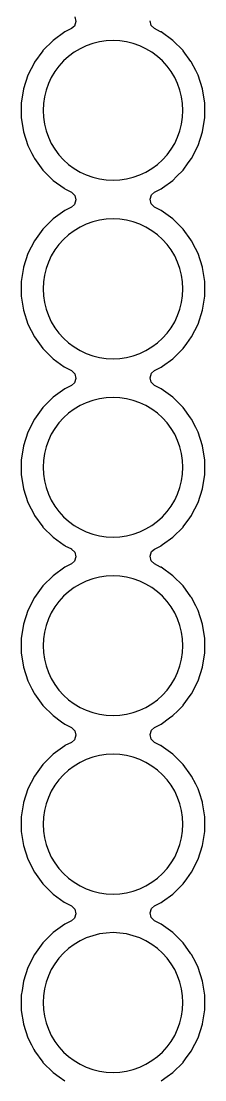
# Model space of a CAD drawing. Header units: metres. Extents: x 92.3 to 181.5, y -134.8 to -50.6.
# Drawn here: x 125.39 to 128.01, y -106.6 to -91.53 of the extents above; entities that cross this region are included whole.
import ezdxf

# ---------------------------------------------------------------- set-up
doc = ezdxf.new("R2010")
doc.units = ezdxf.units.M

msp = doc.modelspace()

# ---------------------------------------------------------------- linework, layer by layer
for points in [[(126.157, -91.475), (126.173, -91.54), (126.152, -91.604), (126.108, -91.641), (126.016, -91.688), (126.016, -91.688), (126.016, -91.688), (126.016, -91.688), (126.016, -91.688), (126.016, -91.688), (126.016, -91.689), (126.016, -91.689), (126.016, -91.689), (126.015, -91.689), (125.85, -91.809), (125.85, -91.809), (125.85, -91.809), (125.85, -91.809), (125.85, -91.809), (125.85, -91.809), (125.849, -91.809), (125.849, -91.809), (125.849, -91.809), (125.849, -91.809), (125.704, -91.954), (125.704, -91.954), (125.704, -91.954), (125.704, -91.954), (125.704, -91.955), (125.704, -91.955), (125.704, -91.955), (125.704, -91.955), (125.704, -91.955), (125.704, -91.955), (125.584, -92.12), (125.584, -92.121), (125.584, -92.121), (125.584, -92.121), (125.583, -92.121), (125.583, -92.121), (125.583, -92.121), (125.583, -92.121), (125.583, -92.121), (125.583, -92.121), (125.49, -92.304), (125.49, -92.304), (125.49, -92.304), (125.49, -92.304), (125.49, -92.304), (125.49, -92.304), (125.49, -92.304), (125.49, -92.304), (125.49, -92.304), (125.49, -92.304), (125.427, -92.499), (125.427, -92.499), (125.427, -92.499), (125.427, -92.499), (125.427, -92.499), (125.427, -92.499), (125.427, -92.499), (125.427, -92.499), (125.427, -92.5), (125.427, -92.5), (125.395, -92.702), (125.395, -92.702), (125.395, -92.702), (125.394, -92.702), (125.394, -92.702), (125.394, -92.702), (125.394, -92.702), (125.394, -92.702), (125.394, -92.703), (125.394, -92.703), (125.394, -92.907), (125.394, -92.907), (125.394, -92.908), (125.394, -92.908), (125.394, -92.908), (125.394, -92.908), (125.394, -92.908), (125.395, -92.908), (125.395, -92.908), (125.395, -92.908), (125.427, -93.11), (125.427, -93.11), (125.427, -93.111), (125.427, -93.111), (125.427, -93.111), (125.427, -93.111), (125.427, -93.111), (125.427, -93.111), (125.427, -93.111), (125.427, -93.111), (125.49, -93.306), (125.49, -93.306), (125.49, -93.306), (125.49, -93.306), (125.49, -93.306), (125.49, -93.306), (125.49, -93.306), (125.49, -93.306), (125.49, -93.306), (125.49, -93.306), (125.548, -93.419), (125.575, -93.472), (125.583, -93.489), (125.583, -93.489), (125.583, -93.489), (125.583, -93.489), (125.583, -93.489), (125.583, -93.489), (125.584, -93.489), (125.584, -93.489), (125.584, -93.489), (125.584, -93.49), (125.704, -93.655), (125.704, -93.655), (125.704, -93.655), (125.704, -93.655), (125.704, -93.655), (125.704, -93.655), (125.704, -93.656), (125.704, -93.656), (125.704, -93.656), (125.704, -93.656), (125.849, -93.801), (125.849, -93.801), (125.849, -93.801), (125.849, -93.801), (125.85, -93.801), (125.85, -93.801), (125.85, -93.801), (125.85, -93.801), (125.85, -93.801), (125.85, -93.801), (126.005, -93.914), (126.015, -93.921), (126.016, -93.921), (126.016, -93.921), (126.016, -93.921), (126.016, -93.922), (126.016, -93.922), (126.016, -93.922), (126.016, -93.922), (126.016, -93.922), (126.016, -93.922), (126.108, -93.968), (126.108, -93.969), (126.157, -94.015), (126.173, -94.08), (126.152, -94.144), (126.108, -94.181), (126.016, -94.228), (126.016, -94.228), (126.016, -94.228), (126.016, -94.228), (126.016, -94.228), (126.016, -94.228), (126.016, -94.229), (126.016, -94.229), (126.016, -94.229), (126.015, -94.229), (125.85, -94.349), (125.85, -94.349), (125.85, -94.349), (125.85, -94.349), (125.85, -94.349), (125.85, -94.349), (125.849, -94.349), (125.849, -94.349), (125.849, -94.349), (125.849, -94.349), (125.704, -94.494), (125.704, -94.494), (125.704, -94.494), (125.704, -94.494), (125.704, -94.495), (125.704, -94.495), (125.704, -94.495), (125.704, -94.495), (125.704, -94.495), (125.704, -94.495), (125.584, -94.66), (125.584, -94.661), (125.584, -94.661), (125.584, -94.661), (125.583, -94.661), (125.583, -94.661), (125.583, -94.661), (125.583, -94.661), (125.583, -94.661), (125.583, -94.661), (125.49, -94.844), (125.49, -94.844), (125.49, -94.844), (125.49, -94.844), (125.49, -94.844), (125.49, -94.844), (125.49, -94.844), (125.49, -94.844), (125.49, -94.844), (125.49, -94.844), (125.427, -95.039), (125.427, -95.039), (125.427, -95.039), (125.427, -95.039), (125.427, -95.039), (125.427, -95.039), (125.427, -95.039), (125.427, -95.039), (125.427, -95.04), (125.427, -95.04), (125.395, -95.242), (125.395, -95.242), (125.395, -95.242), (125.394, -95.242), (125.394, -95.242), (125.394, -95.242), (125.394, -95.242), (125.394, -95.242), (125.394, -95.243), (125.394, -95.243), (125.394, -95.447), (125.394, -95.447), (125.394, -95.448), (125.394, -95.448), (125.394, -95.448), (125.394, -95.448), (125.394, -95.448), (125.395, -95.448), (125.395, -95.448), (125.395, -95.448), (125.427, -95.65), (125.427, -95.65), (125.427, -95.651), (125.427, -95.651), (125.427, -95.651), (125.427, -95.651), (125.427, -95.651), (125.427, -95.651), (125.427, -95.651), (125.427, -95.651), (125.49, -95.846), (125.49, -95.846), (125.49, -95.846), (125.49, -95.846), (125.49, -95.846), (125.49, -95.846), (125.49, -95.846), (125.49, -95.846), (125.49, -95.846), (125.49, -95.846), (125.583, -96.029), (125.583, -96.029), (125.583, -96.029), (125.583, -96.029), (125.583, -96.029), (125.583, -96.029), (125.584, -96.029), (125.584, -96.029), (125.584, -96.029), (125.584, -96.03), (125.704, -96.195), (125.704, -96.195), (125.704, -96.195), (125.704, -96.195), (125.704, -96.195), (125.704, -96.195), (125.704, -96.196), (125.704, -96.196), (125.704, -96.196), (125.704, -96.196), (125.849, -96.341), (125.849, -96.341), (125.849, -96.341), (125.849, -96.341), (125.85, -96.341), (125.85, -96.341), (125.85, -96.341), (125.85, -96.341), (125.85, -96.341), (125.85, -96.341), (126.005, -96.454), (126.015, -96.461), (126.016, -96.461), (126.016, -96.461), (126.016, -96.461), (126.016, -96.462), (126.016, -96.462), (126.016, -96.462), (126.016, -96.462), (126.016, -96.462), (126.016, -96.462), (126.108, -96.508), (126.108, -96.509), (126.157, -96.555), (126.173, -96.62), (126.152, -96.684), (126.108, -96.721), (126.016, -96.768), (126.016, -96.768), (126.016, -96.768), (126.016, -96.768), (126.016, -96.768), (126.016, -96.768), (126.016, -96.769), (126.016, -96.769), (126.016, -96.769), (126.015, -96.769), (125.85, -96.889), (125.85, -96.889), (125.85, -96.889), (125.85, -96.889), (125.85, -96.889), (125.85, -96.889), (125.849, -96.889), (125.849, -96.889), (125.849, -96.889), (125.849, -96.889), (125.704, -97.034), (125.704, -97.034), (125.704, -97.034), (125.704, -97.034), (125.704, -97.035), (125.704, -97.035), (125.704, -97.035), (125.704, -97.035), (125.704, -97.035), (125.704, -97.035), (125.584, -97.2), (125.584, -97.201), (125.584, -97.201), (125.584, -97.201), (125.583, -97.201), (125.583, -97.201), (125.583, -97.201), (125.583, -97.201), (125.583, -97.201), (125.583, -97.201), (125.49, -97.384), (125.49, -97.384), (125.49, -97.384), (125.49, -97.384), (125.49, -97.384), (125.49, -97.384), (125.49, -97.384), (125.49, -97.384), (125.49, -97.384), (125.49, -97.384), (125.427, -97.579), (125.427, -97.579), (125.427, -97.579), (125.427, -97.579), (125.427, -97.579), (125.427, -97.579), (125.427, -97.579), (125.427, -97.579), (125.427, -97.58), (125.427, -97.58), (125.395, -97.782), (125.395, -97.782), (125.395, -97.782), (125.394, -97.782), (125.394, -97.782), (125.394, -97.782), (125.394, -97.782), (125.394, -97.782), (125.394, -97.783), (125.394, -97.783), (125.394, -97.987), (125.394, -97.987), (125.394, -97.988), (125.394, -97.988), (125.394, -97.988), (125.394, -97.988), (125.394, -97.988), (125.395, -97.988), (125.395, -97.988), (125.395, -97.988), (125.427, -98.19), (125.427, -98.19), (125.427, -98.191), (125.427, -98.191), (125.427, -98.191), (125.427, -98.191), (125.427, -98.191), (125.427, -98.191), (125.427, -98.191), (125.427, -98.191), (125.49, -98.386), (125.49, -98.386), (125.49, -98.386), (125.49, -98.386), (125.49, -98.386), (125.49, -98.386), (125.49, -98.386), (125.49, -98.386), (125.49, -98.386), (125.49, -98.386), (125.583, -98.569), (125.583, -98.569), (125.583, -98.569), (125.583, -98.569), (125.583, -98.569), (125.583, -98.569), (125.584, -98.569), (125.584, -98.569), (125.584, -98.569), (125.584, -98.57), (125.704, -98.735), (125.704, -98.735), (125.704, -98.735), (125.704, -98.735), (125.704, -98.735), (125.704, -98.735), (125.704, -98.736), (125.704, -98.736), (125.704, -98.736), (125.704, -98.736), (125.849, -98.881), (125.849, -98.881), (125.849, -98.881), (125.849, -98.881), (125.85, -98.881), (125.85, -98.881), (125.85, -98.881), (125.85, -98.881), (125.85, -98.881), (125.85, -98.881), (126.005, -98.994), (126.015, -99.001), (126.016, -99.001), (126.016, -99.001), (126.016, -99.001), (126.016, -99.002), (126.016, -99.002), (126.016, -99.002), (126.016, -99.002), (126.016, -99.002), (126.016, -99.002), (126.108, -99.048), (126.108, -99.049), (126.157, -99.095), (126.173, -99.16), (126.152, -99.224), (126.108, -99.261), (126.016, -99.308), (126.016, -99.308), (126.016, -99.308), (126.016, -99.308), (126.016, -99.308), (126.016, -99.308), (126.016, -99.309), (126.016, -99.309), (126.016, -99.309), (126.015, -99.309), (125.85, -99.429), (125.85, -99.429), (125.85, -99.429), (125.85, -99.429), (125.85, -99.429), (125.85, -99.429), (125.849, -99.429), (125.849, -99.429), (125.849, -99.429), (125.849, -99.429), (125.704, -99.574), (125.704, -99.574), (125.704, -99.574), (125.704, -99.574), (125.704, -99.575), (125.704, -99.575), (125.704, -99.575), (125.704, -99.575), (125.704, -99.575), (125.704, -99.575), (125.584, -99.74), (125.584, -99.741), (125.584, -99.741), (125.584, -99.741), (125.583, -99.741), (125.583, -99.741), (125.583, -99.741), (125.583, -99.741), (125.583, -99.741), (125.583, -99.741), (125.49, -99.924), (125.49, -99.924), (125.49, -99.924), (125.49, -99.924), (125.49, -99.924), (125.49, -99.924), (125.49, -99.924), (125.49, -99.924), (125.49, -99.924), (125.49, -99.924), (125.427, -100.119), (125.427, -100.119), (125.427, -100.119), (125.427, -100.119), (125.427, -100.119), (125.427, -100.119), (125.427, -100.119), (125.427, -100.119), (125.427, -100.12), (125.427, -100.12), (125.395, -100.322), (125.395, -100.322), (125.395, -100.322), (125.394, -100.322), (125.394, -100.322), (125.394, -100.322), (125.394, -100.322), (125.394, -100.322), (125.394, -100.323), (125.394, -100.323), (125.394, -100.527), (125.394, -100.527), (125.394, -100.528), (125.394, -100.528), (125.394, -100.528), (125.394, -100.528), (125.394, -100.528), (125.395, -100.528), (125.395, -100.528), (125.395, -100.528), (125.427, -100.73), (125.427, -100.73), (125.427, -100.731), (125.427, -100.731), (125.427, -100.731), (125.427, -100.731), (125.427, -100.731), (125.427, -100.731), (125.427, -100.731), (125.427, -100.731), (125.49, -100.926), (125.49, -100.926), (125.49, -100.926), (125.49, -100.926), (125.49, -100.926), (125.49, -100.926), (125.49, -100.926), (125.49, -100.926), (125.49, -100.926), (125.49, -100.926), (125.548, -101.039), (125.578, -101.099), (125.583, -101.109), (125.583, -101.109), (125.583, -101.109), (125.583, -101.109), (125.583, -101.109), (125.583, -101.109), (125.584, -101.109), (125.584, -101.109), (125.584, -101.109), (125.584, -101.11), (125.704, -101.275), (125.704, -101.275), (125.704, -101.275), (125.704, -101.275), (125.704, -101.275), (125.704, -101.275), (125.704, -101.276), (125.704, -101.276), (125.704, -101.276), (125.704, -101.276), (125.849, -101.421), (125.849, -101.421), (125.849, -101.421), (125.849, -101.421), (125.85, -101.421), (125.85, -101.421), (125.85, -101.421), (125.85, -101.421), (125.85, -101.421), (125.85, -101.421), (125.968, -101.507), (126.015, -101.541), (126.016, -101.541), (126.016, -101.541), (126.016, -101.541), (126.016, -101.542), (126.016, -101.542), (126.016, -101.542), (126.016, -101.542), (126.016, -101.542), (126.016, -101.542), (126.108, -101.588), (126.108, -101.589), (126.157, -101.635), (126.173, -101.7), (126.152, -101.764), (126.108, -101.801), (126.016, -101.848), (126.016, -101.848), (126.016, -101.848), (126.016, -101.848), (126.016, -101.848), (126.016, -101.848), (126.016, -101.849), (126.016, -101.849), (126.016, -101.849), (126.015, -101.849), (125.85, -101.969), (125.85, -101.969), (125.85, -101.969), (125.85, -101.969), (125.85, -101.969), (125.85, -101.969), (125.849, -101.969), (125.849, -101.969), (125.849, -101.969), (125.849, -101.969), (125.704, -102.114), (125.704, -102.114), (125.704, -102.114), (125.704, -102.114), (125.704, -102.115), (125.704, -102.115), (125.704, -102.115), (125.704, -102.115), (125.704, -102.115), (125.704, -102.115), (125.584, -102.28), (125.584, -102.281), (125.584, -102.281), (125.584, -102.281), (125.583, -102.281), (125.583, -102.281), (125.583, -102.281), (125.583, -102.281), (125.583, -102.281), (125.583, -102.281), (125.49, -102.464), (125.49, -102.464), (125.49, -102.464), (125.49, -102.464), (125.49, -102.464), (125.49, -102.464), (125.49, -102.464), (125.49, -102.464), (125.49, -102.464), (125.49, -102.464), (125.427, -102.659), (125.427, -102.659), (125.427, -102.659), (125.427, -102.659), (125.427, -102.659), (125.427, -102.659), (125.427, -102.659), (125.427, -102.659), (125.427, -102.66), (125.427, -102.66), (125.395, -102.862), (125.395, -102.862), (125.395, -102.862), (125.394, -102.862), (125.394, -102.862), (125.394, -102.862), (125.394, -102.862), (125.394, -102.862), (125.394, -102.863), (125.394, -102.863), (125.394, -103.067), (125.394, -103.067), (125.394, -103.068), (125.394, -103.068), (125.394, -103.068), (125.394, -103.068), (125.394, -103.068), (125.395, -103.068), (125.395, -103.068), (125.395, -103.068), (125.427, -103.27), (125.427, -103.27), (125.427, -103.271), (125.427, -103.271), (125.427, -103.271), (125.427, -103.271), (125.427, -103.271), (125.427, -103.271), (125.427, -103.271), (125.427, -103.271), (125.49, -103.466), (125.49, -103.466), (125.49, -103.466), (125.49, -103.466), (125.49, -103.466), (125.49, -103.466), (125.49, -103.466), (125.49, -103.466), (125.49, -103.466), (125.49, -103.466), (125.583, -103.649), (125.583, -103.649), (125.583, -103.649), (125.583, -103.649), (125.583, -103.649), (125.583, -103.649), (125.584, -103.649), (125.584, -103.649), (125.584, -103.649), (125.584, -103.65), (125.704, -103.815), (125.704, -103.815), (125.704, -103.815), (125.704, -103.815), (125.704, -103.815), (125.704, -103.815), (125.704, -103.816), (125.704, -103.816), (125.704, -103.816), (125.704, -103.816), (125.849, -103.961), (125.849, -103.961), (125.849, -103.961), (125.849, -103.961), (125.85, -103.961), (125.85, -103.961), (125.85, -103.961), (125.85, -103.961), (125.85, -103.961), (125.85, -103.961), (126.005, -104.074), (126.015, -104.081), (126.016, -104.081), (126.016, -104.081), (126.016, -104.081), (126.016, -104.082), (126.016, -104.082), (126.016, -104.082), (126.016, -104.082), (126.016, -104.082), (126.016, -104.082), (126.108, -104.128), (126.108, -104.129), (126.157, -104.175), (126.173, -104.24), (126.152, -104.304), (126.108, -104.341), (126.016, -104.388), (126.016, -104.388), (126.016, -104.388), (126.016, -104.388), (126.016, -104.388), (126.016, -104.388), (126.016, -104.389), (126.016, -104.389), (126.016, -104.389), (126.015, -104.389), (125.85, -104.509), (125.85, -104.509), (125.85, -104.509), (125.85, -104.509), (125.85, -104.509), (125.85, -104.509), (125.849, -104.509), (125.849, -104.509), (125.849, -104.509), (125.849, -104.509), (125.704, -104.654), (125.704, -104.654), (125.704, -104.654), (125.704, -104.654), (125.704, -104.655), (125.704, -104.655), (125.704, -104.655), (125.704, -104.655), (125.704, -104.655), (125.704, -104.655), (125.584, -104.82), (125.584, -104.821), (125.584, -104.821), (125.584, -104.821), (125.583, -104.821), (125.583, -104.821), (125.583, -104.821), (125.583, -104.821), (125.583, -104.821), (125.583, -104.821), (125.49, -105.004), (125.49, -105.004), (125.49, -105.004), (125.49, -105.004), (125.49, -105.004), (125.49, -105.004), (125.49, -105.004), (125.49, -105.004), (125.49, -105.004), (125.49, -105.004), (125.427, -105.199), (125.427, -105.199), (125.427, -105.199), (125.427, -105.199), (125.427, -105.199), (125.427, -105.199), (125.427, -105.199), (125.427, -105.199), (125.427, -105.2), (125.427, -105.2), (125.406, -105.332), (125.395, -105.402), (125.395, -105.402), (125.395, -105.402), (125.394, -105.402), (125.394, -105.402), (125.394, -105.402), (125.394, -105.402), (125.394, -105.402), (125.394, -105.403), (125.394, -105.403), (125.394, -105.607), (125.394, -105.607), (125.394, -105.608), (125.394, -105.608), (125.394, -105.608), (125.394, -105.608), (125.394, -105.608), (125.395, -105.608), (125.395, -105.608), (125.395, -105.608), (125.396, -105.617), (125.427, -105.81), (125.427, -105.81), (125.427, -105.811), (125.427, -105.811), (125.427, -105.811), (125.427, -105.811), (125.427, -105.811), (125.427, -105.811), (125.427, -105.811), (125.427, -105.811), (125.49, -106.006), (125.49, -106.006), (125.49, -106.006), (125.49, -106.006), (125.49, -106.006), (125.49, -106.006), (125.49, -106.006), (125.49, -106.006), (125.49, -106.006), (125.49, -106.006), (125.54, -106.105), (125.575, -106.173), (125.583, -106.189), (125.583, -106.189), (125.583, -106.189), (125.583, -106.189), (125.583, -106.189), (125.583, -106.189), (125.584, -106.189), (125.584, -106.189), (125.584, -106.189), (125.584, -106.19), (125.704, -106.355), (125.704, -106.355), (125.704, -106.355), (125.704, -106.355), (125.704, -106.355), (125.704, -106.355), (125.704, -106.356), (125.704, -106.356), (125.704, -106.356), (125.704, -106.356), (125.849, -106.501), (125.849, -106.501), (125.849, -106.501), (125.849, -106.501), (125.85, -106.501), (125.85, -106.501), (125.85, -106.501), (125.85, -106.501), (125.85, -106.501), (125.85, -106.501), (125.936, -106.564), (126.015, -106.621)], [(127.385, -106.621), (127.472, -106.558), (127.55, -106.501), (127.55, -106.501), (127.55, -106.501), (127.55, -106.501), (127.55, -106.501), (127.55, -106.501), (127.551, -106.501), (127.551, -106.501), (127.551, -106.501), (127.551, -106.501), (127.696, -106.356), (127.696, -106.356), (127.696, -106.356), (127.696, -106.356), (127.696, -106.355), (127.696, -106.355), (127.696, -106.355), (127.696, -106.355), (127.696, -106.355), (127.696, -106.355), (127.757, -106.271), (127.816, -106.19), (127.816, -106.189), (127.816, -106.189), (127.816, -106.189), (127.817, -106.189), (127.817, -106.189), (127.817, -106.189), (127.817, -106.189), (127.817, -106.189), (127.817, -106.189), (127.91, -106.006), (127.91, -106.006), (127.91, -106.006), (127.91, -106.006), (127.91, -106.006), (127.91, -106.006), (127.91, -106.006), (127.91, -106.006), (127.91, -106.006), (127.91, -106.006), (127.973, -105.811), (127.973, -105.811), (127.973, -105.811), (127.973, -105.811), (127.973, -105.811), (127.973, -105.811), (127.973, -105.811), (127.973, -105.811), (127.973, -105.81), (127.973, -105.81), (128.005, -105.608), (128.005, -105.608), (128.005, -105.608), (128.005, -105.608), (128.005, -105.608), (128.005, -105.608), (128.005, -105.608), (128.005, -105.608), (128.005, -105.607), (128.005, -105.607), (128.005, -105.403), (128.005, -105.403), (128.005, -105.402), (128.005, -105.402), (128.005, -105.402), (128.005, -105.402), (128.005, -105.402), (128.005, -105.402), (128.005, -105.402), (128.005, -105.402), (127.973, -105.2), (127.973, -105.2), (127.973, -105.199), (127.973, -105.199), (127.973, -105.199), (127.973, -105.199), (127.973, -105.199), (127.973, -105.199), (127.973, -105.199), (127.973, -105.199), (127.91, -105.004), (127.91, -105.004), (127.91, -105.004), (127.91, -105.004), (127.91, -105.004), (127.91, -105.004), (127.91, -105.004), (127.91, -105.004), (127.91, -105.004), (127.876, -104.937), (127.817, -104.821), (127.817, -104.821), (127.817, -104.821), (127.817, -104.821), (127.817, -104.821), (127.817, -104.821), (127.816, -104.821), (127.816, -104.821), (127.816, -104.821), (127.816, -104.82), (127.809, -104.81), (127.696, -104.655), (127.696, -104.655), (127.696, -104.655), (127.696, -104.655), (127.696, -104.655), (127.696, -104.655), (127.696, -104.654), (127.696, -104.654), (127.696, -104.654), (127.696, -104.654), (127.551, -104.509), (127.551, -104.509), (127.551, -104.509), (127.551, -104.509), (127.55, -104.509), (127.55, -104.509), (127.55, -104.509), (127.55, -104.509), (127.55, -104.509), (127.55, -104.509), (127.385, -104.389), (127.384, -104.389), (127.384, -104.389), (127.384, -104.389), (127.384, -104.388), (127.384, -104.388), (127.384, -104.388), (127.384, -104.388), (127.384, -104.388), (127.384, -104.388), (127.377, -104.385), (127.292, -104.341), (127.243, -104.295), (127.227, -104.23), (127.248, -104.166), (127.292, -104.129), (127.384, -104.082), (127.384, -104.082), (127.384, -104.082), (127.384, -104.082), (127.384, -104.082), (127.384, -104.082), (127.384, -104.081), (127.384, -104.081), (127.384, -104.081), (127.385, -104.081), (127.406, -104.066), (127.55, -103.961), (127.55, -103.961), (127.55, -103.961), (127.55, -103.961), (127.55, -103.961), (127.55, -103.961), (127.551, -103.961), (127.551, -103.961), (127.551, -103.961), (127.551, -103.961), (127.696, -103.816), (127.696, -103.816), (127.696, -103.816), (127.696, -103.816), (127.696, -103.815), (127.696, -103.815), (127.696, -103.815), (127.696, -103.815), (127.696, -103.815), (127.696, -103.815), (127.749, -103.743), (127.816, -103.65), (127.816, -103.649), (127.816, -103.649), (127.816, -103.649), (127.817, -103.649), (127.817, -103.649), (127.817, -103.649), (127.817, -103.649), (127.817, -103.649), (127.817, -103.649), (127.91, -103.466), (127.91, -103.466), (127.91, -103.466), (127.91, -103.466), (127.91, -103.466), (127.91, -103.466), (127.91, -103.466), (127.91, -103.466), (127.91, -103.466), (127.91, -103.466), (127.973, -103.271), (127.973, -103.271), (127.973, -103.271), (127.973, -103.271), (127.973, -103.271), (127.973, -103.271), (127.973, -103.271), (127.973, -103.271), (127.973, -103.27), (127.973, -103.27), (128.005, -103.068), (128.005, -103.068), (128.005, -103.068), (128.005, -103.068), (128.005, -103.068), (128.005, -103.068), (128.005, -103.068), (128.005, -103.068), (128.005, -103.067), (128.005, -103.067), (128.005, -102.863), (128.005, -102.863), (128.005, -102.862), (128.005, -102.862), (128.005, -102.862), (128.005, -102.862), (128.005, -102.862), (128.005, -102.862), (128.005, -102.862), (128.005, -102.862), (127.973, -102.66), (127.973, -102.66), (127.973, -102.659), (127.973, -102.659), (127.973, -102.659), (127.973, -102.659), (127.973, -102.659), (127.973, -102.659), (127.973, -102.659), (127.973, -102.659), (127.971, -102.653), (127.928, -102.519), (127.91, -102.464), (127.91, -102.464), (127.91, -102.464), (127.91, -102.464), (127.91, -102.464), (127.91, -102.464), (127.91, -102.464), (127.91, -102.464), (127.91, -102.464), (127.91, -102.464), (127.876, -102.397), (127.817, -102.281), (127.817, -102.281), (127.817, -102.281), (127.817, -102.281), (127.817, -102.281), (127.817, -102.281), (127.816, -102.281), (127.816, -102.281), (127.816, -102.281), (127.816, -102.28), (127.809, -102.27), (127.696, -102.115), (127.696, -102.115), (127.696, -102.115), (127.696, -102.115), (127.696, -102.115), (127.696, -102.115), (127.696, -102.114), (127.696, -102.114), (127.696, -102.114), (127.696, -102.114), (127.551, -101.969), (127.551, -101.969), (127.551, -101.969), (127.551, -101.969), (127.55, -101.969), (127.55, -101.969), (127.55, -101.969), (127.55, -101.969), (127.55, -101.969), (127.55, -101.969), (127.385, -101.849), (127.384, -101.849), (127.384, -101.849), (127.384, -101.849), (127.384, -101.848), (127.384, -101.848), (127.384, -101.848), (127.384, -101.848), (127.384, -101.848), (127.384, -101.848), (127.377, -101.845), (127.292, -101.801), (127.243, -101.755), (127.227, -101.69), (127.248, -101.626), (127.292, -101.589), (127.384, -101.542), (127.384, -101.542), (127.384, -101.542), (127.384, -101.542), (127.384, -101.542), (127.384, -101.542), (127.384, -101.541), (127.384, -101.541), (127.384, -101.541), (127.385, -101.541), (127.505, -101.454), (127.55, -101.421), (127.55, -101.421), (127.55, -101.421), (127.55, -101.421), (127.55, -101.421), (127.55, -101.421), (127.551, -101.421), (127.551, -101.421), (127.551, -101.421), (127.551, -101.421), (127.62, -101.351), (127.696, -101.276), (127.696, -101.276), (127.696, -101.276), (127.696, -101.276), (127.696, -101.275), (127.696, -101.275), (127.696, -101.275), (127.696, -101.275), (127.696, -101.275), (127.696, -101.275), (127.698, -101.273), (127.799, -101.133), (127.816, -101.11), (127.816, -101.109), (127.816, -101.109), (127.816, -101.109), (127.817, -101.109), (127.817, -101.109), (127.817, -101.109), (127.817, -101.109), (127.817, -101.109), (127.817, -101.109), (127.91, -100.926), (127.91, -100.926), (127.91, -100.926), (127.91, -100.926), (127.91, -100.926), (127.91, -100.926), (127.91, -100.926), (127.91, -100.926), (127.91, -100.926), (127.91, -100.926), (127.973, -100.731), (127.973, -100.731), (127.973, -100.731), (127.973, -100.731), (127.973, -100.731), (127.973, -100.731), (127.973, -100.731), (127.973, -100.731), (127.973, -100.73), (127.973, -100.73), (128.005, -100.528), (128.005, -100.528), (128.005, -100.528), (128.005, -100.528), (128.005, -100.528), (128.005, -100.528), (128.005, -100.528), (128.005, -100.528), (128.005, -100.527), (128.005, -100.527), (128.005, -100.323), (128.005, -100.323), (128.005, -100.322), (128.005, -100.322), (128.005, -100.322), (128.005, -100.322), (128.005, -100.322), (128.005, -100.322), (128.005, -100.322), (128.005, -100.322), (127.973, -100.12), (127.973, -100.12), (127.973, -100.119), (127.973, -100.119), (127.973, -100.119), (127.973, -100.119), (127.973, -100.119), (127.973, -100.119), (127.973, -100.119), (127.973, -100.119), (127.91, -99.924), (127.91, -99.924), (127.91, -99.924), (127.91, -99.924), (127.91, -99.924), (127.91, -99.924), (127.91, -99.924), (127.91, -99.924), (127.91, -99.924), (127.876, -99.857), (127.817, -99.741), (127.817, -99.741), (127.817, -99.741), (127.817, -99.741), (127.817, -99.741), (127.817, -99.741), (127.816, -99.741), (127.816, -99.741), (127.816, -99.741), (127.816, -99.74), (127.809, -99.73), (127.696, -99.575), (127.696, -99.575), (127.696, -99.575), (127.696, -99.575), (127.696, -99.575), (127.696, -99.575), (127.696, -99.574), (127.696, -99.574), (127.696, -99.574), (127.696, -99.574), (127.551, -99.429), (127.551, -99.429), (127.551, -99.429), (127.551, -99.429), (127.55, -99.429), (127.55, -99.429), (127.55, -99.429), (127.55, -99.429), (127.55, -99.429), (127.55, -99.429), (127.385, -99.309), (127.384, -99.309), (127.384, -99.309), (127.384, -99.309), (127.384, -99.308), (127.384, -99.308), (127.384, -99.308), (127.384, -99.308), (127.384, -99.308), (127.384, -99.308), (127.377, -99.305), (127.292, -99.261), (127.243, -99.215), (127.227, -99.15), (127.248, -99.086), (127.292, -99.049), (127.384, -99.002), (127.384, -99.002), (127.384, -99.002), (127.384, -99.002), (127.384, -99.002), (127.384, -99.002), (127.384, -99.001), (127.384, -99.001), (127.384, -99.001), (127.385, -99.001), (127.406, -98.986), (127.55, -98.881), (127.55, -98.881), (127.55, -98.881), (127.55, -98.881), (127.55, -98.881), (127.55, -98.881), (127.551, -98.881), (127.551, -98.881), (127.551, -98.881), (127.551, -98.881), (127.696, -98.736), (127.696, -98.736), (127.696, -98.736), (127.696, -98.736), (127.696, -98.735), (127.696, -98.735), (127.696, -98.735), (127.696, -98.735), (127.696, -98.735), (127.696, -98.735), (127.791, -98.605), (127.816, -98.57), (127.816, -98.569), (127.816, -98.569), (127.816, -98.569), (127.817, -98.569), (127.817, -98.569), (127.817, -98.569), (127.817, -98.569), (127.817, -98.569), (127.817, -98.569), (127.91, -98.386), (127.91, -98.386), (127.91, -98.386), (127.91, -98.386), (127.91, -98.386), (127.91, -98.386), (127.91, -98.386), (127.91, -98.386), (127.91, -98.386), (127.91, -98.386), (127.973, -98.191), (127.973, -98.191), (127.973, -98.191), (127.973, -98.191), (127.973, -98.191), (127.973, -98.191), (127.973, -98.191), (127.973, -98.191), (127.973, -98.19), (127.973, -98.19), (128.005, -97.988), (128.005, -97.988), (128.005, -97.988), (128.005, -97.988), (128.005, -97.988), (128.005, -97.988), (128.005, -97.988), (128.005, -97.988), (128.005, -97.987), (128.005, -97.987), (128.005, -97.783), (128.005, -97.783), (128.005, -97.782), (128.005, -97.782), (128.005, -97.782), (128.005, -97.782), (128.005, -97.782), (128.005, -97.782), (128.005, -97.782), (128.005, -97.782), (127.973, -97.58), (127.973, -97.58), (127.973, -97.579), (127.973, -97.579), (127.973, -97.579), (127.973, -97.579), (127.973, -97.579), (127.973, -97.579), (127.973, -97.579), (127.973, -97.579), (127.91, -97.384), (127.91, -97.384), (127.91, -97.384), (127.91, -97.384), (127.91, -97.384), (127.91, -97.384), (127.91, -97.384), (127.91, -97.384), (127.91, -97.384), (127.876, -97.317), (127.817, -97.201), (127.817, -97.201), (127.817, -97.201), (127.817, -97.201), (127.817, -97.201), (127.817, -97.201), (127.816, -97.201), (127.816, -97.201), (127.816, -97.201), (127.816, -97.2), (127.802, -97.18), (127.696, -97.035), (127.696, -97.035), (127.696, -97.035), (127.696, -97.035), (127.696, -97.035), (127.696, -97.035), (127.696, -97.034), (127.696, -97.034), (127.696, -97.034), (127.696, -97.034), (127.551, -96.889), (127.551, -96.889), (127.551, -96.889), (127.551, -96.889), (127.55, -96.889), (127.55, -96.889), (127.55, -96.889), (127.55, -96.889), (127.55, -96.889), (127.55, -96.889), (127.385, -96.769), (127.384, -96.769), (127.384, -96.769), (127.384, -96.769), (127.384, -96.768), (127.384, -96.768), (127.384, -96.768), (127.384, -96.768), (127.384, -96.768), (127.384, -96.768), (127.32, -96.736), (127.292, -96.721), (127.243, -96.675), (127.227, -96.61), (127.248, -96.546), (127.292, -96.509), (127.384, -96.462), (127.384, -96.462), (127.384, -96.462), (127.384, -96.462), (127.384, -96.462), (127.384, -96.462), (127.384, -96.461), (127.384, -96.461), (127.384, -96.461), (127.385, -96.461), (127.406, -96.446), (127.55, -96.341), (127.55, -96.341), (127.55, -96.341), (127.55, -96.341), (127.55, -96.341), (127.55, -96.341), (127.551, -96.341), (127.551, -96.341), (127.551, -96.341), (127.551, -96.341), (127.696, -96.196), (127.696, -96.196), (127.696, -96.196), (127.696, -96.196), (127.696, -96.195), (127.696, -96.195), (127.696, -96.195), (127.696, -96.195), (127.696, -96.195), (127.696, -96.195), (127.749, -96.123), (127.816, -96.03), (127.816, -96.029), (127.816, -96.029), (127.816, -96.029), (127.817, -96.029), (127.817, -96.029), (127.817, -96.029), (127.817, -96.029), (127.817, -96.029), (127.817, -96.029), (127.91, -95.846), (127.91, -95.846), (127.91, -95.846), (127.91, -95.846), (127.91, -95.846), (127.91, -95.846), (127.91, -95.846), (127.91, -95.846), (127.91, -95.846), (127.91, -95.846), (127.973, -95.651), (127.973, -95.651), (127.973, -95.651), (127.973, -95.651), (127.973, -95.651), (127.973, -95.651), (127.973, -95.651), (127.973, -95.651), (127.973, -95.65), (127.973, -95.65), (128.005, -95.448), (128.005, -95.448), (128.005, -95.448), (128.005, -95.448), (128.005, -95.448), (128.005, -95.448), (128.005, -95.448), (128.005, -95.448), (128.005, -95.447), (128.005, -95.447), (128.005, -95.243), (128.005, -95.243), (128.005, -95.242), (128.005, -95.242), (128.005, -95.242), (128.005, -95.242), (128.005, -95.242), (128.005, -95.242), (128.005, -95.242), (128.005, -95.242), (127.973, -95.04), (127.973, -95.04), (127.973, -95.039), (127.973, -95.039), (127.973, -95.039), (127.973, -95.039), (127.973, -95.039), (127.973, -95.039), (127.973, -95.039), (127.973, -95.039), (127.91, -94.844), (127.91, -94.844), (127.91, -94.844), (127.91, -94.844), (127.91, -94.844), (127.91, -94.844), (127.91, -94.844), (127.91, -94.844), (127.91, -94.844), (127.872, -94.769), (127.817, -94.661), (127.817, -94.661), (127.817, -94.661), (127.817, -94.661), (127.817, -94.661), (127.817, -94.661), (127.816, -94.661), (127.816, -94.661), (127.816, -94.661), (127.816, -94.66), (127.808, -94.649), (127.696, -94.495), (127.696, -94.495), (127.696, -94.495), (127.696, -94.495), (127.696, -94.495), (127.696, -94.495), (127.696, -94.494), (127.696, -94.494), (127.696, -94.494), (127.696, -94.494), (127.551, -94.349), (127.551, -94.349), (127.551, -94.349), (127.551, -94.349), (127.55, -94.349), (127.55, -94.349), (127.55, -94.349), (127.55, -94.349), (127.55, -94.349), (127.55, -94.349), (127.385, -94.229), (127.384, -94.229), (127.384, -94.229), (127.384, -94.229), (127.384, -94.228), (127.384, -94.228), (127.384, -94.228), (127.384, -94.228), (127.384, -94.228), (127.384, -94.228), (127.377, -94.225), (127.292, -94.181), (127.243, -94.135), (127.227, -94.07), (127.248, -94.006), (127.292, -93.969), (127.384, -93.922), (127.384, -93.922), (127.384, -93.922), (127.384, -93.922), (127.384, -93.922), (127.384, -93.922), (127.384, -93.921), (127.384, -93.921), (127.384, -93.921), (127.385, -93.921), (127.406, -93.906), (127.55, -93.801), (127.55, -93.801), (127.55, -93.801), (127.55, -93.801), (127.55, -93.801), (127.55, -93.801), (127.551, -93.801), (127.551, -93.801), (127.551, -93.801), (127.551, -93.801), (127.604, -93.747), (127.696, -93.656), (127.696, -93.656), (127.696, -93.656), (127.696, -93.656), (127.696, -93.655), (127.696, -93.655), (127.696, -93.655), (127.696, -93.655), (127.696, -93.655), (127.696, -93.655), (127.771, -93.552), (127.816, -93.49), (127.816, -93.489), (127.816, -93.489), (127.816, -93.489), (127.817, -93.489), (127.817, -93.489), (127.817, -93.489), (127.817, -93.489), (127.817, -93.489), (127.817, -93.489), (127.91, -93.306), (127.91, -93.306), (127.91, -93.306), (127.91, -93.306), (127.91, -93.306), (127.91, -93.306), (127.91, -93.306), (127.91, -93.306), (127.91, -93.306), (127.91, -93.306), (127.973, -93.111), (127.973, -93.111), (127.973, -93.111), (127.973, -93.111), (127.973, -93.111), (127.973, -93.111), (127.973, -93.111), (127.973, -93.111), (127.973, -93.11), (127.973, -93.11), (128.005, -92.908), (128.005, -92.908), (128.005, -92.908), (128.005, -92.908), (128.005, -92.908), (128.005, -92.908), (128.005, -92.908), (128.005, -92.908), (128.005, -92.907), (128.005, -92.907), (128.005, -92.703), (128.005, -92.703), (128.005, -92.702), (128.005, -92.702), (128.005, -92.702), (128.005, -92.702), (128.005, -92.702), (128.005, -92.702), (128.005, -92.702), (128.005, -92.702), (127.973, -92.5), (127.973, -92.5), (127.973, -92.499), (127.973, -92.499), (127.973, -92.499), (127.973, -92.499), (127.973, -92.499), (127.973, -92.499), (127.973, -92.499), (127.973, -92.499), (127.91, -92.304), (127.91, -92.304), (127.91, -92.304), (127.91, -92.304), (127.91, -92.304), (127.91, -92.304), (127.91, -92.304), (127.91, -92.304), (127.91, -92.304), (127.876, -92.237), (127.817, -92.121), (127.817, -92.121), (127.817, -92.121), (127.817, -92.121), (127.817, -92.121), (127.817, -92.121), (127.816, -92.121), (127.816, -92.121), (127.816, -92.121), (127.816, -92.12), (127.809, -92.11), (127.696, -91.955), (127.696, -91.955), (127.696, -91.955), (127.696, -91.955), (127.696, -91.955), (127.696, -91.955), (127.696, -91.954), (127.696, -91.954), (127.696, -91.954), (127.696, -91.954), (127.551, -91.809), (127.551, -91.809), (127.551, -91.809), (127.551, -91.809), (127.55, -91.809), (127.55, -91.809), (127.55, -91.809), (127.55, -91.809), (127.55, -91.809), (127.55, -91.809), (127.385, -91.689), (127.384, -91.689), (127.384, -91.689), (127.384, -91.689), (127.384, -91.688), (127.384, -91.688), (127.384, -91.688), (127.384, -91.688), (127.384, -91.688), (127.384, -91.688), (127.377, -91.685), (127.292, -91.641), (127.243, -91.595), (127.227, -91.53)], [(127.695, -92.805), (127.69, -92.707), (127.676, -92.611), (127.652, -92.516), (127.619, -92.424), (127.578, -92.336), (127.527, -92.252), (127.469, -92.174), (127.404, -92.101), (127.331, -92.036), (127.253, -91.978), (127.169, -91.927), (127.081, -91.886), (126.989, -91.853), (126.894, -91.829), (126.798, -91.815), (126.7, -91.81), (126.602, -91.815), (126.506, -91.829), (126.411, -91.853), (126.319, -91.886), (126.231, -91.927), (126.147, -91.978), (126.069, -92.036), (125.996, -92.101), (125.931, -92.174), (125.873, -92.252), (125.822, -92.336), (125.781, -92.424), (125.748, -92.516), (125.724, -92.611), (125.71, -92.707), (125.705, -92.805), (125.71, -92.903), (125.724, -92.999), (125.748, -93.094), (125.781, -93.186), (125.822, -93.274), (125.873, -93.358), (125.931, -93.436), (125.996, -93.509), (126.069, -93.574), (126.147, -93.632), (126.231, -93.683), (126.319, -93.724), (126.411, -93.757), (126.506, -93.781), (126.602, -93.795), (126.7, -93.8), (126.798, -93.795), (126.894, -93.781), (126.989, -93.757), (127.081, -93.724), (127.169, -93.683), (127.253, -93.632), (127.331, -93.574), (127.404, -93.509), (127.469, -93.436), (127.527, -93.358), (127.578, -93.274), (127.619, -93.186), (127.652, -93.094), (127.676, -92.999), (127.69, -92.903), (127.695, -92.805)], [(127.695, -95.345), (127.69, -95.247), (127.676, -95.151), (127.652, -95.056), (127.619, -94.964), (127.578, -94.876), (127.527, -94.792), (127.469, -94.714), (127.404, -94.641), (127.331, -94.576), (127.253, -94.518), (127.169, -94.467), (127.081, -94.426), (126.989, -94.393), (126.894, -94.369), (126.798, -94.355), (126.7, -94.35), (126.602, -94.355), (126.506, -94.369), (126.411, -94.393), (126.319, -94.426), (126.231, -94.467), (126.147, -94.518), (126.069, -94.576), (125.996, -94.641), (125.931, -94.714), (125.873, -94.792), (125.822, -94.876), (125.781, -94.964), (125.748, -95.056), (125.724, -95.151), (125.71, -95.247), (125.705, -95.345), (125.71, -95.443), (125.724, -95.539), (125.748, -95.634), (125.781, -95.726), (125.822, -95.814), (125.873, -95.898), (125.931, -95.976), (125.996, -96.049), (126.069, -96.114), (126.147, -96.172), (126.231, -96.223), (126.319, -96.264), (126.411, -96.297), (126.506, -96.321), (126.602, -96.335), (126.7, -96.34), (126.798, -96.335), (126.894, -96.321), (126.989, -96.297), (127.081, -96.264), (127.169, -96.223), (127.253, -96.172), (127.331, -96.114), (127.404, -96.049), (127.469, -95.976), (127.527, -95.898), (127.578, -95.814), (127.619, -95.726), (127.652, -95.634), (127.676, -95.539), (127.69, -95.443), (127.695, -95.345)], [(127.695, -97.885), (127.69, -97.787), (127.676, -97.691), (127.652, -97.596), (127.619, -97.504), (127.578, -97.416), (127.527, -97.332), (127.469, -97.254), (127.404, -97.181), (127.331, -97.116), (127.253, -97.058), (127.169, -97.007), (127.081, -96.966), (126.989, -96.933), (126.894, -96.909), (126.798, -96.895), (126.7, -96.89), (126.602, -96.895), (126.506, -96.909), (126.411, -96.933), (126.319, -96.966), (126.231, -97.007), (126.147, -97.058), (126.069, -97.116), (125.996, -97.181), (125.931, -97.254), (125.873, -97.332), (125.822, -97.416), (125.781, -97.504), (125.748, -97.596), (125.724, -97.691), (125.71, -97.787), (125.705, -97.885), (125.71, -97.983), (125.724, -98.079), (125.748, -98.174), (125.781, -98.266), (125.822, -98.354), (125.873, -98.438), (125.931, -98.516), (125.996, -98.589), (126.069, -98.654), (126.147, -98.712), (126.231, -98.763), (126.319, -98.804), (126.411, -98.837), (126.506, -98.861), (126.602, -98.875), (126.7, -98.88), (126.798, -98.875), (126.894, -98.861), (126.989, -98.837), (127.081, -98.804), (127.169, -98.763), (127.253, -98.712), (127.331, -98.654), (127.404, -98.589), (127.469, -98.516), (127.527, -98.438), (127.578, -98.354), (127.619, -98.266), (127.652, -98.174), (127.676, -98.079), (127.69, -97.983), (127.695, -97.885)], [(127.695, -100.425), (127.69, -100.327), (127.676, -100.231), (127.652, -100.136), (127.619, -100.044), (127.578, -99.956), (127.527, -99.872), (127.469, -99.794), (127.404, -99.721), (127.331, -99.656), (127.253, -99.598), (127.169, -99.547), (127.081, -99.506), (126.989, -99.473), (126.894, -99.449), (126.798, -99.435), (126.7, -99.43), (126.602, -99.435), (126.506, -99.449), (126.411, -99.473), (126.319, -99.506), (126.231, -99.547), (126.147, -99.598), (126.069, -99.656), (125.996, -99.721), (125.931, -99.794), (125.873, -99.872), (125.822, -99.956), (125.781, -100.044), (125.748, -100.136), (125.724, -100.231), (125.71, -100.327), (125.705, -100.425), (125.71, -100.523), (125.724, -100.619), (125.748, -100.714), (125.781, -100.806), (125.822, -100.894), (125.873, -100.978), (125.931, -101.056), (125.996, -101.129), (126.069, -101.194), (126.147, -101.252), (126.231, -101.303), (126.319, -101.344), (126.411, -101.377), (126.506, -101.401), (126.602, -101.415), (126.7, -101.42), (126.798, -101.415), (126.894, -101.401), (126.989, -101.377), (127.081, -101.344), (127.169, -101.303), (127.253, -101.252), (127.331, -101.194), (127.404, -101.129), (127.469, -101.056), (127.527, -100.978), (127.578, -100.894), (127.619, -100.806), (127.652, -100.714), (127.676, -100.619), (127.69, -100.523), (127.695, -100.425)], [(127.695, -102.965), (127.69, -102.867), (127.676, -102.771), (127.652, -102.676), (127.619, -102.584), (127.578, -102.496), (127.527, -102.412), (127.469, -102.334), (127.404, -102.261), (127.331, -102.196), (127.253, -102.138), (127.169, -102.087), (127.081, -102.046), (126.989, -102.013), (126.894, -101.989), (126.798, -101.975), (126.7, -101.97), (126.602, -101.975), (126.506, -101.989), (126.411, -102.013), (126.319, -102.046), (126.231, -102.087), (126.147, -102.138), (126.069, -102.196), (125.996, -102.261), (125.931, -102.334), (125.873, -102.412), (125.822, -102.496), (125.781, -102.584), (125.748, -102.676), (125.724, -102.771), (125.71, -102.867), (125.705, -102.965), (125.71, -103.063), (125.724, -103.159), (125.748, -103.254), (125.781, -103.346), (125.822, -103.434), (125.873, -103.518), (125.931, -103.596), (125.996, -103.669), (126.069, -103.734), (126.147, -103.792), (126.231, -103.843), (126.319, -103.884), (126.411, -103.917), (126.506, -103.941), (126.602, -103.955), (126.7, -103.96), (126.798, -103.955), (126.894, -103.941), (126.989, -103.917), (127.081, -103.884), (127.169, -103.843), (127.253, -103.792), (127.331, -103.734), (127.404, -103.669), (127.469, -103.596), (127.527, -103.518), (127.578, -103.434), (127.619, -103.346), (127.652, -103.254), (127.676, -103.159), (127.69, -103.063), (127.695, -102.965)], [(127.695, -105.505), (127.69, -105.407), (127.676, -105.311), (127.652, -105.216), (127.619, -105.124), (127.578, -105.036), (127.527, -104.952), (127.469, -104.874), (127.404, -104.801), (127.331, -104.736), (127.253, -104.678), (127.169, -104.627), (127.081, -104.586), (126.989, -104.553), (126.894, -104.529), (126.798, -104.515), (126.7, -104.51), (126.602, -104.515), (126.506, -104.529), (126.411, -104.553), (126.319, -104.586), (126.231, -104.627), (126.147, -104.678), (126.069, -104.736), (125.996, -104.801), (125.931, -104.874), (125.873, -104.952), (125.822, -105.036), (125.781, -105.124), (125.748, -105.216), (125.724, -105.311), (125.71, -105.407), (125.705, -105.505), (125.71, -105.603), (125.724, -105.699), (125.748, -105.794), (125.781, -105.886), (125.822, -105.974), (125.873, -106.058), (125.931, -106.136), (125.996, -106.209), (126.069, -106.274), (126.147, -106.332), (126.231, -106.383), (126.319, -106.424), (126.411, -106.457), (126.506, -106.481), (126.602, -106.495), (126.7, -106.5), (126.798, -106.495), (126.894, -106.481), (126.989, -106.457), (127.081, -106.424), (127.169, -106.383), (127.253, -106.332), (127.331, -106.274), (127.404, -106.209), (127.469, -106.136), (127.527, -106.058), (127.578, -105.974), (127.619, -105.886), (127.652, -105.794), (127.676, -105.699), (127.69, -105.603), (127.695, -105.505)]]:
    msp.add_lwpolyline(points)

doc.saveas('drawing.dxf')
